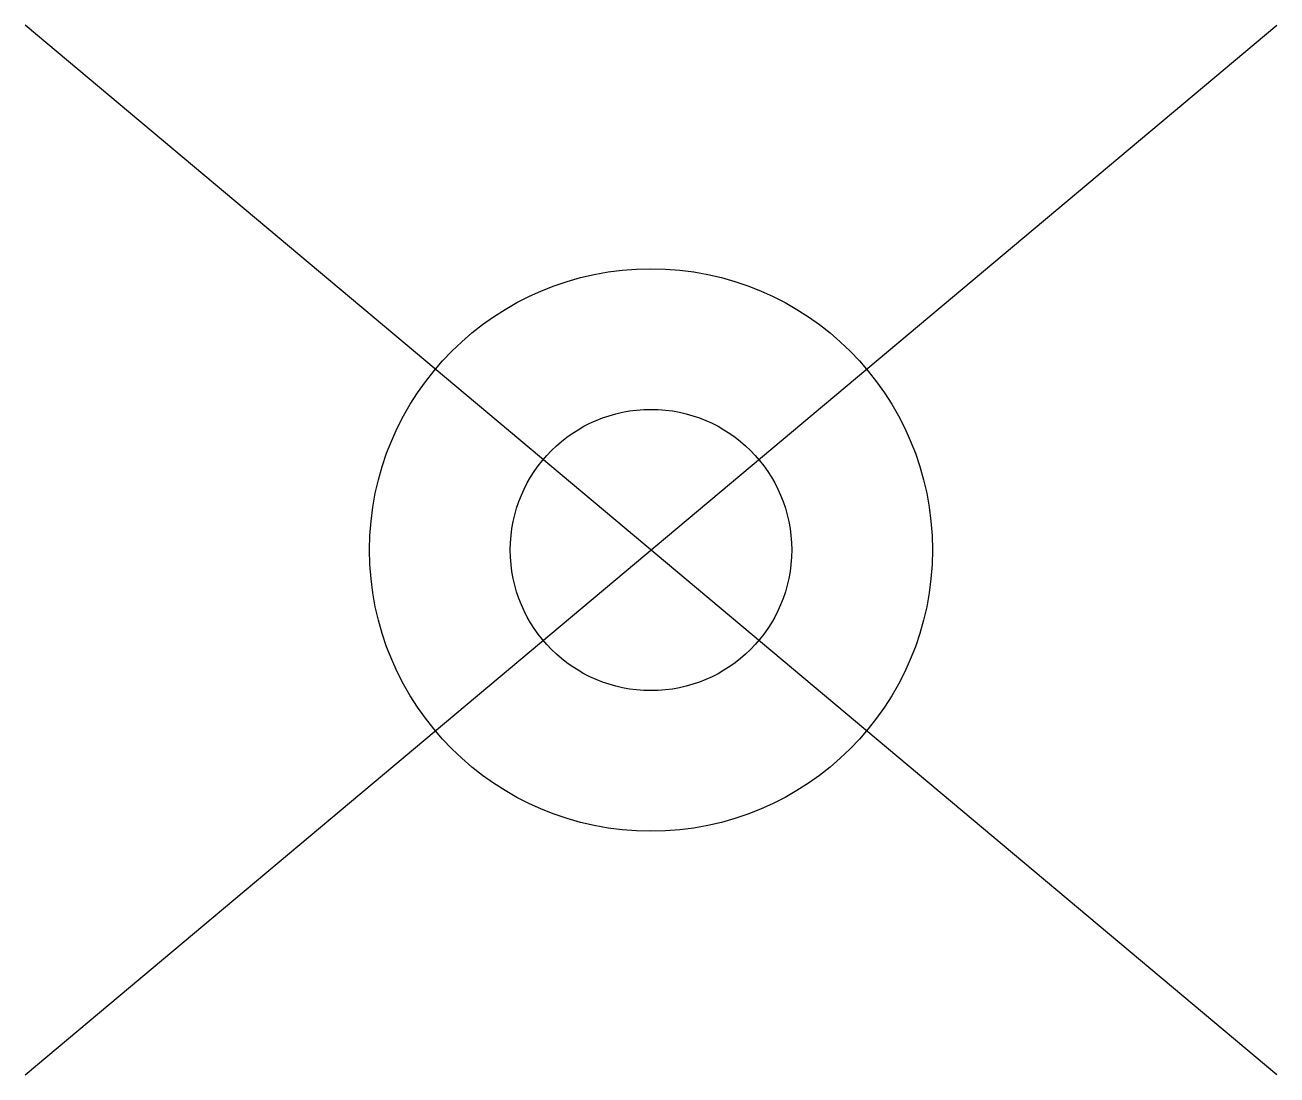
# Model space of a CAD drawing. Header units: metres. Extents: x -0.417 to 0.417, y -0.35 to 0.35.
import ezdxf

# ---------------------------------------------------------------- set-up
doc = ezdxf.new("R2010")
doc.units = ezdxf.units.M
doc.header["$LTSCALE"] = 0.2

msp = doc.modelspace()

# ---------------------------------------------------------------- linework, layer by layer
at = {"color": 0}
for p, q in [((-0.41701, -0.34991), (0.41701, 0.34991)), ((0.41701, -0.34991), (-0.41701, 0.34991))]:
    msp.add_line(p, q, dxfattribs=at)
for radius in [0.1875, 0.09375]:
    msp.add_circle((0, 0), radius)

doc.saveas('drawing.dxf')
